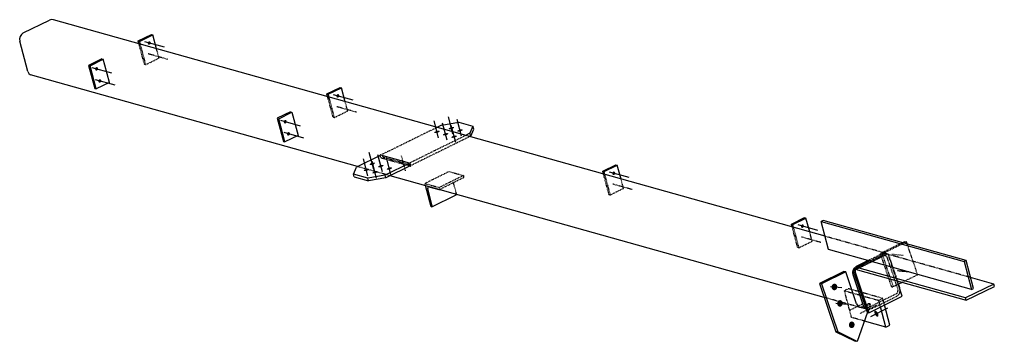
# Model space of a CAD drawing. Header units: millimetres. Extents: x 14 to 51478, y 9 to 1283.
# Drawn here: x 47661 to 51478, y 24 to 1283 of the extents above; entities that cross this region are included whole.
import ezdxf

# ---------------------------------------------------------------- set-up
doc = ezdxf.new("R2010")
doc.units = ezdxf.units.MM
doc.linetypes.add('DXK_LINE_DOT2', pattern=[3.9198, 1.9599, -1.9599])
doc.layers.add('STÅL', color=7, linetype='Continuous')

msp = doc.modelspace()

# ---------------------------------------------------------------- hatches: boundary and pattern name
at = {"layer": 'STÅL', "linetype": 'Continuous'}
for points in [[(48163.3, 1192.7), (48163.8, 1194), (48164.6, 1195.3), (48165.5, 1196.3), (48166.5, 1197.2), (48167.7, 1197.7), (48168.9, 1198), (48170.1, 1198), (48171.3, 1197.7), (48172.3, 1197.1), (48173.2, 1196.2), (48173.9, 1195.1), (48174.4, 1193.9), (48174.6, 1192.5), (48174.6, 1191), (48174.3, 1189.6), (48173.8, 1188.2), (48173.1, 1187), (48172.1, 1185.9), (48171.1, 1185.1), (48169.9, 1184.5), (48168.7, 1184.3), (48167.5, 1184.3), (48166.4, 1184.6), (48165.3, 1185.2), (48164.4, 1186.1), (48163.7, 1187.2), (48163.3, 1188.4), (48163, 1189.8), (48163.1, 1191.2)], [(47957.3, 1091.5), (47957.9, 1092.8), (47958.6, 1094.1), (47959.5, 1095.1), (47960.6, 1096), (47961.7, 1096.5), (47962.9, 1096.8), (47964.1, 1096.8), (47965.3, 1096.5), (47966.3, 1095.9), (47967.2, 1095), (47967.9, 1093.9), (47968.4, 1092.6), (47968.6, 1091.3), (47968.6, 1089.8), (47968.3, 1088.4), (47967.8, 1087), (47967.1, 1085.8), (47966.2, 1084.7), (47965.1, 1083.9), (47963.9, 1083.3), (47962.7, 1083), (47961.5, 1083.1), (47960.4, 1083.4), (47959.3, 1084), (47958.5, 1084.8), (47957.8, 1085.9), (47957.3, 1087.2), (47957.1, 1088.6), (47957.1, 1090)], [(47970, 1044.3), (47970.5, 1045.6), (47971.2, 1046.9), (47972.2, 1047.9), (47973.2, 1048.8), (47974.4, 1049.3), (47975.6, 1049.6), (47976.8, 1049.6), (47977.9, 1049.3), (47979, 1048.7), (47979.9, 1047.8), (47980.6, 1046.7), (47981, 1045.4), (47981.3, 1044.1), (47981.2, 1042.6), (47981, 1041.2), (47980.5, 1039.8), (47979.7, 1038.6), (47978.8, 1037.5), (47977.7, 1036.7), (47976.6, 1036.1), (47975.4, 1035.8), (47974.2, 1035.9), (47973, 1036.2), (47972, 1036.8), (47971.1, 1037.6), (47970.4, 1038.7), (47969.9, 1040), (47969.7, 1041.4), (47969.7, 1042.8)], [(48902, 985.8), (48902.5, 987.2), (48903.3, 988.4), (48904.2, 989.5), (48905.3, 990.3), (48906.4, 990.9), (48907.6, 991.2), (48908.8, 991.2), (48910, 990.8), (48911, 990.2), (48911.9, 989.4), (48912.6, 988.3), (48913.1, 987), (48913.3, 985.6), (48913.3, 984.2), (48913, 982.8), (48912.5, 981.4), (48911.8, 980.2), (48910.9, 979.1), (48909.8, 978.3), (48908.6, 977.7), (48907.4, 977.4), (48906.2, 977.4), (48905.1, 977.8), (48904, 978.4), (48903.1, 979.2), (48902.4, 980.3), (48902, 981.6), (48901.7, 983), (48901.8, 984.4)], [(48696, 884.6), (48696.6, 886), (48697.3, 887.2), (48698.2, 888.3), (48699.3, 889.1), (48700.4, 889.7), (48701.6, 890), (48702.8, 889.9), (48704, 889.6), (48705, 889), (48705.9, 888.1), (48706.6, 887.1), (48707.1, 885.8), (48707.3, 884.4), (48707.3, 883), (48707, 881.5), (48706.5, 880.2), (48705.8, 878.9), (48704.9, 877.9), (48703.8, 877), (48702.6, 876.5), (48701.4, 876.2), (48700.2, 876.2), (48699.1, 876.5), (48698, 877.1), (48697.2, 878), (48696.5, 879.1), (48696, 880.4), (48695.8, 881.7), (48695.8, 883.2)], [(48708.7, 837.4), (48709.2, 838.8), (48709.9, 840), (48710.9, 841.1), (48711.9, 841.9), (48713.1, 842.5), (48714.3, 842.8), (48715.5, 842.7), (48716.6, 842.4), (48717.7, 841.8), (48718.6, 840.9), (48719.3, 839.9), (48719.7, 838.6), (48720, 837.2), (48719.9, 835.8), (48719.7, 834.3), (48719.2, 833), (48718.4, 831.7), (48717.5, 830.7), (48716.5, 829.8), (48715.3, 829.3), (48714.1, 829), (48712.9, 829), (48711.7, 829.3), (48710.7, 829.9), (48709.8, 830.8), (48709.1, 831.9), (48708.6, 833.2), (48708.4, 834.5), (48708.4, 836)], [(49296.6, 840), (49294.4, 839.4), (49292.2, 839.1), (49290.2, 839), (49288.4, 839), (49286.9, 839.3), (49285.8, 839.8), (49285.2, 840.4), (49285, 841.1), (49285.2, 842), (49286, 842.9), (49287.1, 843.9), (49288.6, 844.9), (49290.4, 845.7), (49292.5, 846.5), (49294.7, 847.2), (49296.9, 847.7), (49299.1, 848.1), (49301.1, 848.2), (49302.9, 848.1), (49304.4, 847.9), (49305.5, 847.4), (49306.1, 846.8), (49306.3, 846), (49306.1, 845.2), (49305.3, 844.2), (49304.2, 843.3), (49302.7, 842.3), (49300.9, 841.4), (49298.8, 840.6)], [(49353, 854.7), (49350.8, 854.2), (49348.6, 853.9), (49346.6, 853.7), (49344.8, 853.8), (49343.3, 854.1), (49342.2, 854.5), (49341.6, 855.1), (49341.4, 855.9), (49341.6, 856.8), (49342.4, 857.7), (49343.5, 858.7), (49345, 859.6), (49346.8, 860.5), (49348.9, 861.3), (49351.1, 862), (49353.3, 862.5), (49355.5, 862.8), (49357.5, 863), (49359.3, 862.9), (49360.8, 862.6), (49361.9, 862.2), (49362.5, 861.6), (49362.7, 860.8), (49362.5, 859.9), (49361.7, 859), (49360.6, 858), (49359.1, 857.1), (49357.3, 856.2), (49355.2, 855.4)], [(49386.6, 845.3), (49384.4, 844.8), (49382.2, 844.5), (49380.2, 844.3), (49378.4, 844.4), (49376.9, 844.7), (49375.8, 845.1), (49375.2, 845.7), (49375, 846.5), (49375.2, 847.4), (49375.9, 848.3), (49377.1, 849.3), (49378.6, 850.2), (49380.4, 851.1), (49382.5, 851.9), (49384.7, 852.6), (49386.9, 853.1), (49389.1, 853.4), (49391.1, 853.6), (49392.9, 853.5), (49394.3, 853.2), (49395.4, 852.8), (49396.1, 852.2), (49396.3, 851.4), (49396, 850.5), (49395.3, 849.6), (49394.2, 848.6), (49392.7, 847.7), (49390.8, 846.8), (49388.8, 846)], [(49330.2, 830.5), (49328, 830), (49325.8, 829.7), (49323.8, 829.6), (49322, 829.6), (49320.5, 829.9), (49319.4, 830.4), (49318.8, 831), (49318.6, 831.7), (49318.8, 832.6), (49319.5, 833.5), (49320.7, 834.5), (49322.2, 835.4), (49324, 836.3), (49326.1, 837.1), (49328.3, 837.8), (49330.5, 838.3), (49332.7, 838.7), (49334.7, 838.8), (49336.5, 838.7), (49337.9, 838.5), (49339, 838), (49339.7, 837.4), (49339.9, 836.6), (49339.6, 835.8), (49338.9, 834.8), (49337.8, 833.9), (49336.3, 832.9), (49334.4, 832), (49332.4, 831.2)], [(49363.8, 821.1), (49361.5, 820.6), (49359.4, 820.3), (49357.3, 820.2), (49355.6, 820.2), (49354.1, 820.5), (49353, 821), (49352.3, 821.6), (49352.1, 822.3), (49352.4, 823.2), (49353.1, 824.1), (49354.3, 825.1), (49355.8, 826), (49357.6, 826.9), (49359.6, 827.7), (49361.8, 828.4), (49364.1, 828.9), (49366.2, 829.3), (49368.3, 829.4), (49370, 829.3), (49371.5, 829.1), (49372.6, 828.6), (49373.3, 828), (49373.5, 827.2), (49373.2, 826.4), (49372.5, 825.4), (49371.4, 824.5), (49369.8, 823.5), (49368, 822.6), (49366, 821.8)], [(49020.3, 691.2), (49018, 690.7), (49015.9, 690.4), (49013.8, 690.2), (49012.1, 690.3), (49010.6, 690.6), (49009.5, 691), (49008.8, 691.6), (49008.6, 692.4), (49008.9, 693.2), (49009.6, 694.2), (49010.8, 695.1), (49012.3, 696.1), (49014.1, 697), (49016.1, 697.8), (49018.3, 698.5), (49020.6, 699), (49022.7, 699.3), (49024.8, 699.4), (49026.5, 699.4), (49028, 699.1), (49029.1, 698.7), (49029.8, 698), (49030, 697.3), (49029.7, 696.4), (49029, 695.5), (49027.8, 694.5), (49026.3, 693.6), (49024.5, 692.7), (49022.5, 691.9)], [(49043.1, 715.4), (49040.9, 714.9), (49038.7, 714.5), (49036.7, 714.4), (49034.9, 714.5), (49033.4, 714.7), (49032.3, 715.2), (49031.7, 715.8), (49031.5, 716.5), (49031.7, 717.4), (49032.4, 718.4), (49033.6, 719.3), (49035.1, 720.3), (49036.9, 721.2), (49039, 722), (49041.2, 722.6), (49043.4, 723.1), (49045.6, 723.5), (49047.6, 723.6), (49049.4, 723.5), (49050.8, 723.3), (49051.9, 722.8), (49052.6, 722.2), (49052.8, 721.5), (49052.5, 720.6), (49051.8, 719.6), (49050.7, 718.7), (49049.2, 717.7), (49047.3, 716.8), (49045.3, 716)], [(49053.9, 681.8), (49051.6, 681.3), (49049.4, 681), (49047.4, 680.8), (49045.6, 680.9), (49044.2, 681.1), (49043.1, 681.6), (49042.4, 682.2), (49042.2, 683), (49042.5, 683.8), (49043.2, 684.8), (49044.3, 685.7), (49045.8, 686.7), (49047.7, 687.6), (49049.7, 688.4), (49051.9, 689.1), (49054.1, 689.6), (49056.3, 689.9), (49058.3, 690), (49060.1, 690), (49061.6, 689.7), (49062.7, 689.3), (49063.3, 688.6), (49063.5, 687.9), (49063.3, 687), (49062.6, 686.1), (49061.4, 685.1), (49059.9, 684.2), (49058.1, 683.3), (49056, 682.5)], [(49076.7, 706), (49074.4, 705.5), (49072.3, 705.1), (49070.2, 705), (49068.5, 705.1), (49067, 705.3), (49065.9, 705.8), (49065.2, 706.4), (49065, 707.1), (49065.3, 708), (49066, 708.9), (49067.2, 709.9), (49068.7, 710.9), (49070.5, 711.8), (49072.5, 712.6), (49074.7, 713.2), (49077, 713.7), (49079.1, 714.1), (49081.2, 714.2), (49082.9, 714.1), (49084.4, 713.9), (49085.5, 713.4), (49086.2, 712.8), (49086.4, 712), (49086.1, 711.2), (49085.4, 710.2), (49084.3, 709.3), (49082.7, 708.3), (49080.9, 707.4), (49078.9, 706.6)], [(49110.3, 696.6), (49108, 696), (49105.8, 695.7), (49103.8, 695.6), (49102, 695.6), (49100.6, 695.9), (49099.5, 696.4), (49098.8, 697), (49098.6, 697.7), (49098.9, 698.6), (49099.6, 699.5), (49100.7, 700.5), (49102.2, 701.5), (49104.1, 702.4), (49106.1, 703.2), (49108.3, 703.8), (49110.5, 704.3), (49112.7, 704.7), (49114.7, 704.8), (49116.5, 704.7), (49118, 704.5), (49119.1, 704), (49119.7, 703.4), (49119.9, 702.6), (49119.7, 701.8), (49119, 700.8), (49117.8, 699.9), (49116.3, 698.9), (49114.5, 698), (49112.4, 697.2)], [(49982.1, 683.4), (49982.6, 684.8), (49983.4, 686), (49984.3, 687.1), (49985.3, 687.9), (49986.5, 688.5), (49987.7, 688.8), (49988.9, 688.7), (49990, 688.4), (49991.1, 687.8), (49992, 686.9), (49992.7, 685.9), (49993.1, 684.6), (49993.4, 683.2), (49993.4, 681.8), (49993.1, 680.3), (49992.6, 679), (49991.8, 677.7), (49990.9, 676.7), (49989.9, 675.8), (49988.7, 675.3), (49987.5, 675), (49986.3, 675), (49985.1, 675.3), (49984.1, 675.9), (49983.2, 676.8), (49982.5, 677.9), (49982.1, 679.2), (49981.8, 680.5), (49981.8, 682)], [(50720.8, 476.6), (50721.3, 477.9), (50722.1, 479.2), (50723, 480.2), (50724, 481.1), (50725.2, 481.6), (50726.4, 481.9), (50727.6, 481.9), (50728.8, 481.6), (50729.8, 481), (50730.7, 480.1), (50731.4, 479), (50731.8, 477.8), (50732.1, 476.4), (50732.1, 474.9), (50731.8, 473.5), (50731.3, 472.1), (50730.5, 470.9), (50729.6, 469.8), (50728.6, 469), (50727.4, 468.4), (50726.2, 468.2), (50725, 468.2), (50723.9, 468.5), (50722.8, 469.1), (50721.9, 470), (50721.2, 471.1), (50720.8, 472.3), (50720.5, 473.7), (50720.5, 475.1)], [(50840.7, 238.1), (50841.2, 240.8), (50842.1, 243.3), (50843.5, 245.6), (50845.2, 247.5), (50847.2, 248.9), (50849.4, 249.8), (50851.7, 250.2), (50854, 250), (50856.2, 249.2), (50858.2, 248), (50859.9, 246.2), (50861.3, 244.1), (50862.2, 241.6), (50862.7, 239), (50862.7, 236.3), (50862.3, 233.6), (50861.3, 231.1), (50860, 228.8), (50858.3, 226.9), (50856.3, 225.5), (50854.1, 224.6), (50851.8, 224.2), (50849.5, 224.4), (50847.3, 225.2), (50845.3, 226.5), (50843.5, 228.2), (50842.2, 230.3), (50841.2, 232.8), (50840.7, 235.4)], [(50862.4, 173.7), (50862.9, 176.4), (50863.8, 178.9), (50865.1, 181.2), (50866.9, 183.1), (50868.9, 184.5), (50871, 185.4), (50873.3, 185.8), (50875.6, 185.6), (50877.8, 184.8), (50879.9, 183.5), (50881.6, 181.8), (50882.9, 179.7), (50883.9, 177.2), (50884.4, 174.6), (50884.4, 171.9), (50883.9, 169.2), (50883, 166.7), (50881.6, 164.4), (50879.9, 162.5), (50877.9, 161.1), (50875.7, 160.2), (50873.4, 159.8), (50871.1, 160), (50868.9, 160.8), (50866.9, 162.1), (50865.2, 163.8), (50863.8, 165.9), (50862.9, 168.4), (50862.4, 171)], [(51021.3, 135.5), (51022.4, 133), (51023.1, 130.5), (51023.6, 128.1), (51023.7, 125.9), (51023.5, 124), (51022.9, 122.5), (51022.1, 121.5), (51020.9, 120.9), (51019.6, 120.9), (51018, 121.4), (51016.4, 122.3), (51014.7, 123.8), (51013.1, 125.6), (51011.6, 127.7), (51010.3, 130.1), (51009.2, 132.6), (51008.5, 135.1), (51008, 137.5), (51007.9, 139.7), (51008.1, 141.6), (51008.7, 143.1), (51009.5, 144.1), (51010.7, 144.7), (51012, 144.7), (51013.6, 144.3), (51015.2, 143.3), (51016.9, 141.8), (51018.5, 140), (51020, 137.9)], [(50908.5, 90.2), (50908.9, 92.9), (50909.9, 95.4), (50911.2, 97.6), (50912.9, 99.5), (50914.9, 100.9), (50917.1, 101.9), (50919.4, 102.2), (50921.7, 102), (50923.9, 101.3), (50925.9, 100), (50927.6, 98.2), (50929, 96.1), (50930, 93.7), (50930.4, 91), (50930.5, 88.3), (50930, 85.6), (50929.1, 83.1), (50927.7, 80.9), (50926, 79), (50924, 77.6), (50921.8, 76.6), (50919.5, 76.3), (50917.2, 76.5), (50915, 77.2), (50913, 78.5), (50911.3, 80.3), (50909.9, 82.4), (50909, 84.8), (50908.5, 87.5)]]:
    msp.add_hatch(color=96, dxfattribs=at).paths.add_polyline_path(points)

# ---------------------------------------------------------------- linework, layer by layer
at = {"layer": 'STÅL', "color": 2, "linetype": 'Continuous'}
for p, q in [((47675.5, 1230.2), (47778.5, 1280.9)), ((47786.5, 1282.8), (47778.5, 1280.9)), ((47794.3, 1281.1), (47786.5, 1282.8)), ((50815.2, 435.2), (47794.3, 1281.1)), ((47668.4, 1224.8), (47663.3, 1216.7)), ((47675.5, 1230.2), (47668.4, 1224.8)), ((48125.7, 1198.9), (48177.2, 1224.2)), ((48131.3, 1197.4), (48182.8, 1222.7)), ((48177.2, 1224.2), (48182.8, 1222.7)), ((48197.4, 1168.2), (48182.8, 1222.7)), ((47663.3, 1216.7), (47661, 1207.2)), ((47661, 1207.2), (47661.8, 1197.8)), ((47693.4, 1079.8), (47661.8, 1197.8)), ((48128.8, 1187.4), (48125.7, 1198.9)), ((48125.7, 1198.9), (48131.3, 1197.4)), ((48134.4, 1185.9), (48131.3, 1197.4)), ((47983.1, 1128.8), (47931.6, 1103.5)), ((47937.2, 1102), (47988.7, 1127.3)), ((47983.1, 1128.8), (47988.7, 1127.3)), ((47994.8, 1104.6), (47988.7, 1127.3)), ((47693.4, 1079.8), (47697.2, 1071.9)), ((47697.2, 1071.9), (47703.5, 1066.6)), ((47931.6, 1103.5), (47955.9, 1012.8)), ((47931.6, 1103.5), (47937.2, 1102)), ((47961.5, 1011.2), (47937.2, 1102)), ((48013, 1036.5), (47994.8, 1104.6)), ((48984.5, 707.9), (47703.5, 1066.6)), ((48013, 1036.5), (47961.5, 1011.2)), ((47955.9, 1012.8), (47961.5, 1011.2)), ((48864.4, 992.1), (48915.9, 1017.4)), ((48870, 990.5), (48921.5, 1015.8)), ((48915.9, 1017.4), (48921.5, 1015.8)), ((48936.1, 961.4), (48921.5, 1015.8)), ((48867.5, 980.6), (48864.4, 992.1)), ((48864.4, 992.1), (48870, 990.5)), ((48873.1, 979), (48870, 990.5)), ((48721.8, 922), (48670.3, 896.7)), ((48675.9, 895.1), (48727.4, 920.4)), ((48721.8, 922), (48727.4, 920.4)), ((48727.4, 920.4), (48751.7, 829.7)), ((48670.3, 896.7), (48694.6, 805.9)), ((48670.3, 896.7), (48675.9, 895.1)), ((48700.2, 804.4), (48675.9, 895.1)), ((49312.9, 869.3), (49380.5, 881)), ((49380.5, 881), (49436.4, 865.3)), ((49312.9, 869.3), (49295.5, 860.8)), ((49436.4, 865.3), (49424.8, 838)), ((49427.7, 827.1), (49439.4, 854.4)), ((49439.4, 854.4), (49436.4, 865.3)), ((48694.6, 805.9), (48700.2, 804.4)), ((48751.7, 829.7), (48700.2, 804.4)), ((49424.8, 838), (49407.4, 829.4)), ((49427.7, 827.1), (49423.4, 824.9)), ((49427.7, 827.1), (49424.8, 838)), ((49076.3, 753.1), (48980.1, 705.8)), ((49072.5, 751.2), (49072.7, 752.4)), ((49073.6, 753.4), (49072.7, 752.4)), ((49075, 753.4), (49073.6, 753.4)), ((49075, 753.4), (49186.9, 722.1)), ((48968.5, 678.5), (48980.1, 705.8)), ((49187.9, 721.5), (49092.1, 674.5)), ((49192.7, 711.6), (49095, 663.6)), ((49188.5, 721.2), (49186.9, 722.1)), ((49190.1, 719.5), (49188.5, 721.2)), ((49190.3, 709.4), (49189, 709.8)), ((49191.5, 717.2), (49190.1, 719.5)), ((49190.3, 709.4), (49191.7, 709.5)), ((49192.5, 714.6), (49191.5, 717.2)), ((49191.7, 709.5), (49192.6, 710.5)), ((49192.9, 712.3), (49192.5, 714.6)), ((49192.6, 710.5), (49192.9, 712.3)), ((49944.5, 689.7), (49996, 715)), ((49947.6, 678.2), (49944.5, 689.7)), ((49944.5, 689.7), (49950.1, 688.1)), ((49950.1, 688.1), (50001.6, 713.4)), ((49953.1, 676.6), (49950.1, 688.1)), ((49996, 715), (50001.6, 713.4)), ((50016.2, 659), (50001.6, 713.4)), ((48971.4, 667.6), (48968.5, 678.5)), ((49024.5, 662.8), (48968.5, 678.5)), ((48971.4, 667.6), (49027.4, 651.9)), ((49092.1, 674.5), (49024.5, 662.8)), ((49027.4, 651.9), (49024.5, 662.8)), ((49095, 663.6), (49027.4, 651.9)), ((49095, 663.6), (49092.1, 674.5)), ((50811.7, 196.3), (49112.4, 672.1)), ((49272.6, 551), (49250.5, 633.5)), ((49259.1, 627.4), (49258.6, 624.3)), ((49258.6, 624.3), (49259.2, 620.3)), ((49260.6, 629.2), (49259.1, 627.4)), ((49276.7, 554.9), (49259.2, 620.3)), ((49263, 629.3), (49260.6, 629.2)), ((49263, 629.3), (49303.3, 618)), ((49303.3, 618), (49304.4, 618.1)), ((49304.4, 618.1), (49304.7, 618.3)), ((49304.4, 618.1), (49304.8, 618.2)), ((49276, 550.5), (49371, 597.2)), ((49371, 597.2), (49371.8, 598.1)), ((49371.8, 598.1), (49372, 599.4)), ((49274.8, 550.4), (49272.6, 551)), ((49276, 550.5), (49274.8, 550.4)), ((49276.7, 551.3), (49276, 550.5)), ((49276.7, 554.9), (49277, 552.9)), ((49277, 552.9), (49276.7, 551.3)), ((50683.2, 482.8), (50734.7, 508.1)), ((50688.8, 481.3), (50740.3, 506.6)), ((50734.7, 508.1), (50740.3, 506.6)), ((50754.9, 452.1), (50740.3, 506.6)), ((50807.7, 496.8), (50799.8, 492.9)), ((51367.3, 340.1), (50807.7, 496.8)), ((50686.3, 471.3), (50683.2, 482.8)), ((50683.2, 482.8), (50688.8, 481.3)), ((50691.9, 469.8), (50688.8, 481.3)), ((50829, 383.9), (50799.8, 492.9)), ((50799.8, 492.9), (51359.4, 336.2)), ((51388.6, 227.2), (50829, 383.9)), ((51126.1, 414.1), (51117.7, 410)), ((51134, 413.5), (51123.6, 408.3)), ((51126.1, 414.1), (51134, 413.5)), ((51137, 404.5), (51134, 413.5)), ((50925.1, 303.4), (50929.8, 311.6)), ((50940, 310), (50925.4, 302.9)), ((50929.8, 311.6), (50936.8, 317.1)), ((50940.7, 307.4), (50930.7, 302.4)), ((50984.4, 340.4), (50936.8, 317.1)), ((50990.6, 338.7), (50939.1, 313.4)), ((50941.1, 305.9), (50939.1, 313.4)), ((51365.1, 194.1), (50939.1, 313.4)), ((51367.3, 340.1), (51359.4, 336.2)), ((51359.4, 336.2), (51388.6, 227.2)), ((51396.5, 231.1), (51367.3, 340.1)), ((50888.5, 297.3), (50793.4, 250.6)), ((50896.3, 296.7), (50801.3, 249.9)), ((50896.3, 296.7), (50888.5, 297.3)), ((50938.6, 171), (50896.3, 296.7)), ((50923.3, 293.8), (50925.1, 303.4)), ((50924.8, 284.2), (50923.3, 293.8)), ((50965.4, 163.7), (50924.8, 284.2)), ((50925.4, 302.9), (50930.7, 302.4)), ((50981.3, 137), (50925.4, 302.9)), ((50930.7, 302.4), (50986.5, 136.5)), ((50941.6, 304.3), (51367.5, 185)), ((51476, 248.6), (51385, 274.1)), ((50793.4, 250.6), (50801.3, 249.9)), ((50793.4, 250.6), (50856.8, 62.1)), ((50801.3, 249.9), (50864.7, 61.5)), ((51117.2, 200.8), (51097.1, 260.7)), ((51108, 233.7), (51099.1, 260.2)), ((51117.2, 255.1), (51103.1, 248.2)), ((51109.4, 224.1), (51108, 233.7)), ((51476, 248.6), (51365.1, 194.1)), ((51367.5, 185), (51478.4, 239.5)), ((51388.6, 227.2), (51396.5, 231.1)), ((51478.4, 239.5), (51476, 248.6)), ((50986.5, 136.5), (51117.2, 200.8)), ((51109.4, 224), (51109.4, 224.1)), ((51367.5, 185), (51365.1, 194.1)), ((50938.6, 171), (50943.1, 162.9)), ((50943.1, 162.9), (50949.9, 157.5)), ((50976.7, 150.1), (50949.8, 157.7)), ((50951.3, 157.2), (50949.9, 157.5)), ((50969.8, 155.5), (50965.4, 163.7)), ((50976.7, 150.1), (50969.8, 155.5)), ((51053.1, 80.4), (51032.1, 158.9)), ((51069, 88.2), (51047.9, 166.7)), ((50980.9, 138), (50941.2, 24)), ((50976.7, 150.1), (50976.9, 150.1)), ((50981.3, 137), (50986.5, 136.5)), ((51053.1, 80.4), (50969.1, 103.9)), ((51053.1, 80.4), (51069, 88.2)), ((50864.7, 61.5), (50856.8, 62.1)), ((50856.8, 62.1), (50933.4, 24.7)), ((50941.2, 24), (50864.7, 61.5)), ((50941.2, 24), (50933.4, 24.7))]:
    msp.add_line(p, q, dxfattribs=at)
at = {"layer": 'STÅL', "color": 7, "linetype": 'DXK_LINE_DOT2'}
for p, q in [((48150, 1108.2), (48128.8, 1187.4)), ((48155.6, 1106.6), (48134.4, 1185.9)), ((48207.1, 1131.9), (48197.4, 1168.2)), ((48150, 1108.2), (48155.6, 1106.6)), ((48155.6, 1106.6), (48207.1, 1131.9)), ((47994.8, 1104.6), (47994.8, 1104.6)), ((48888.7, 901.3), (48867.5, 980.6)), ((48894.3, 899.7), (48873.1, 979)), ((48945.8, 925.1), (48936.1, 961.4)), ((48894.3, 899.7), (48945.8, 925.1)), ((48888.7, 901.3), (48894.3, 899.7)), ((49295.5, 860.8), (49076.3, 753.1)), ((49407.4, 829.4), (49187.9, 721.5)), ((49423.4, 824.9), (49192.7, 711.6)), ((49072.4, 750.5), (49072.5, 751.2)), ((49072.4, 750.5), (49072.7, 748.2)), ((49072.7, 748.2), (49073.7, 745.7)), ((49073.7, 745.7), (49075.1, 743.4)), ((49075.1, 743.4), (49076.7, 741.6)), ((49076.7, 741.6), (49078.4, 740.7)), ((49189, 709.8), (49078.4, 740.7)), ((49081.6, 749.6), (49080.8, 751.8)), ((49083, 747.3), (49081.6, 749.6)), ((49084.7, 745.5), (49083, 747.3)), ((49086.3, 744.6), (49084.7, 745.5)), ((49086.3, 744.6), (49192.4, 714.9)), ((49112.4, 672.1), (48984.5, 707.9)), ((49343.3, 688.5), (49248.2, 641.8)), ((49343.3, 688.5), (49399.3, 672.9)), ((49399.3, 672.9), (49304.2, 626.1)), ((49304.8, 618.2), (49399.5, 664.8)), ((49399.3, 672.9), (49400.2, 669.2)), ((49399.5, 664.8), (49400.3, 665.7)), ((49400.5, 667.2), (49400.2, 669.2)), ((49400.3, 665.7), (49400.5, 667.2)), ((49968.8, 598.9), (49947.6, 678.2)), ((49974.4, 597.3), (49953.1, 676.6)), ((50025.9, 622.6), (50016.2, 659)), ((49248.2, 641.8), (49304.2, 626.1)), ((49250.5, 633.5), (49248.2, 641.8)), ((49304.2, 626.1), (49305.2, 622.5)), ((49304.7, 618.3), (49304.9, 618.6)), ((49304.9, 618.6), (49305.2, 618.9)), ((49305.2, 622.5), (49305.5, 620.5)), ((49305.5, 620.5), (49305.2, 618.9)), ((49371.8, 601.6), (49360, 645.4)), ((49974.4, 597.3), (50025.9, 622.6)), ((49372.1, 599.6), (49371.8, 601.6)), ((49372, 599.4), (49372.1, 599.6)), ((49968.8, 598.9), (49974.4, 597.3)), ((50707.5, 392.1), (50686.3, 471.3)), ((50713.1, 390.5), (50691.9, 469.8)), ((50764.6, 415.8), (50754.9, 452.1)), ((51056.1, 367.8), (50815.2, 435.2)), ((50707.5, 392.1), (50713.1, 390.5)), ((50713.1, 390.5), (50764.6, 415.8)), ((51117.7, 410), (51031.1, 367.4)), ((51123.6, 408.3), (51039, 366.7)), ((51177.4, 284.7), (51137, 404.5)), ((51042.9, 358.4), (50939.9, 307.8)), ((51056.2, 367.1), (50940, 310)), ((51061.4, 366.7), (50940.7, 307.4)), ((51039.8, 367.7), (50984.4, 340.4)), ((51050, 367.9), (50990.6, 338.7)), ((51031.1, 367.4), (51074.4, 238.6)), ((51031.1, 367.4), (51039, 366.7)), ((51082.3, 237.9), (51039, 366.7)), ((51039.8, 367.7), (51048, 369.6)), ((51047.8, 359.6), (51042.9, 358.4)), ((51052.7, 358.5), (51047.8, 359.6)), ((51048, 369.6), (51056.1, 367.8)), ((51385, 274.1), (51050, 367.9)), ((51056.8, 355.2), (51052.7, 358.5)), ((51056.1, 367.8), (51062.9, 362.4)), ((51056.2, 367.1), (51061.4, 366.7)), ((51059.5, 350.3), (51056.8, 355.2)), ((51100, 229.8), (51059.5, 350.3)), ((51097.1, 260.7), (51061.4, 366.7)), ((51062.9, 362.4), (51067.4, 354.2)), ((51099.1, 260.2), (51067.4, 354.2)), ((50939.9, 307.8), (50935.7, 304.5)), ((50941.5, 304.3), (50941.1, 305.9)), ((50932.9, 299.6), (50931.8, 293.8)), ((50931.8, 293.8), (50932.7, 288.1)), ((50973.3, 167.6), (50932.7, 288.1)), ((50935.7, 304.5), (50932.9, 299.6)), ((50941.5, 304.3), (50941.6, 304.3)), ((51177.4, 284.7), (51117.2, 255.1)), ((50906.7, 230.1), (50890.9, 222.4)), ((51041, 192.5), (50906.7, 230.1)), ((51074.4, 238.6), (51082.3, 237.9)), ((51103.1, 248.2), (51082.3, 237.9)), ((51100.9, 224.1), (51100, 229.8)), ((50949.8, 157.7), (50811.7, 196.3)), ((50918.8, 118), (50890.9, 222.4)), ((50890.9, 222.4), (51025.2, 184.8)), ((50989.8, 159.5), (51092.8, 210.1)), ((50993, 150.2), (51096, 200.8)), ((51025.2, 184.8), (51041, 192.5)), ((51047.9, 166.7), (51041, 192.5)), ((51092.8, 210.1), (51097, 213.4)), ((51102.9, 206.3), (51096, 200.8)), ((51097, 213.4), (51099.9, 218.3)), ((51099.9, 218.3), (51100.9, 224.1)), ((51107.7, 214.5), (51102.9, 206.3)), ((51107.7, 214.5), (51109.4, 224)), ((50958, 155.7), (50951.3, 157.2)), ((50958.3, 158.4), (50952.5, 157)), ((50966.2, 157.7), (50958, 155.7)), ((50958.3, 158.4), (50984.4, 171.2)), ((50966.2, 157.7), (50992.3, 170.5)), ((50973.3, 167.6), (50976, 162.7)), ((50976, 162.7), (50980.1, 159.4)), ((50980.1, 159.4), (50984.9, 158.3)), ((50992.3, 170.5), (50980.9, 138)), ((50992.3, 170.5), (50984.4, 171.2)), ((50984.9, 158.3), (50989.8, 159.5)), ((51032.1, 158.9), (51025.2, 184.8)), ((50969.1, 103.9), (50918.8, 118)), ((50976.9, 150.1), (50984.8, 148.3)), ((50984.8, 148.3), (50993, 150.2))]:
    msp.add_line(p, q, dxfattribs=at)
at = {"layer": 'STÅL', "color": 96, "linetype": 'Continuous'}
for p, q in [((48229, 1174.3), (48152, 1195.8)), ((48023, 1073.1), (47946, 1094.6)), ((48035.6, 1025.9), (47958.7, 1047.4)), ((48967.7, 967.5), (48890.7, 989)), ((48761.7, 866.2), (48684.7, 887.8)), ((49301.7, 820.9), (49284, 887.2)), ((49358.1, 835.7), (49340.4, 901.9)), ((49391.7, 826.3), (49374, 892.5)), ((48774.3, 819), (48697.4, 840.6)), ((49335.3, 811.5), (49317.6, 877.8)), ((49368.9, 802.1), (49351.1, 868.3)), ((49025.4, 672.1), (49007.6, 738.4)), ((49048.2, 696.3), (49030.5, 762.6)), ((49059, 662.7), (49041.2, 729)), ((49081.8, 686.9), (49064, 753.2)), ((49115.4, 677.5), (49097.6, 743.8)), ((50047.8, 665), (49970.8, 686.6)), ((50786.5, 458.2), (50709.5, 479.7)), ((50835.9, 238.5), (50880.6, 234.7)), ((50857.6, 174.1), (50902.3, 170.3)), ((50994, 122.1), (51061.4, 155.2)), ((50927.3, 88.6), (50911.6, 89.9))]:
    msp.add_line(p, q, dxfattribs=at)
at = {"layer": 'STÅL', "color": 96, "linetype": 'DXK_LINE_DOT2'}
for p, q in [((48241.6, 1127.1), (48164.7, 1148.6)), ((48980.3, 920.3), (48903.4, 941.8)), ((49172.3, 691.3), (49156.5, 750.3)), ((50060.4, 617.8), (49983.5, 639.4)), ((50799.1, 411), (50722.2, 432.5)), ((51121, 360.4), (51076.3, 364.3)), ((51142.7, 296), (51098, 299.9)), ((50910.1, 145.6), (50977.4, 178.7)), ((50952, 133.8), (51019.4, 166.9))]:
    msp.add_line(p, q, dxfattribs=at)

doc.saveas('drawing.dxf')
